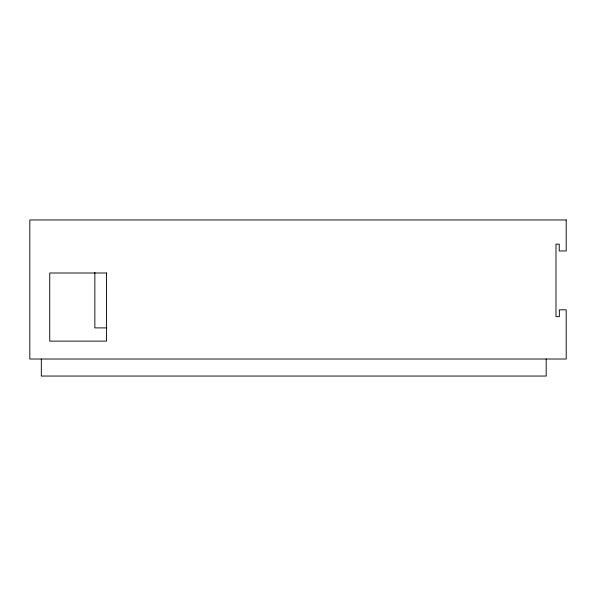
<?xml version="1.0" encoding="UTF-8"?>
<svg xmlns="http://www.w3.org/2000/svg" width="596" height="596" viewBox="0 0 596 596"><rect width="100%" height="100%" fill="white"/><g stroke="black" fill="none" stroke-linecap="round" stroke-linejoin="round"><path stroke-width="0.89" d="M106.885 327.897L94.853 327.897L94.853 272.461M546.182 359.015L546.182 376.046L41.325 376.046L41.325 359.015M566.2 219.954L29.815 219.954L29.815 359.015L566.2 359.015L566.2 309.823L559.353 309.823L559.353 316.632L555.986 316.632L555.986 244.151L559.242 244.151L559.242 250.961L566.2 250.961L566.2 219.954M106.498 273.005L49.736 273.005L49.736 341.121L106.498 341.121L106.498 273.005"/></g></svg>
